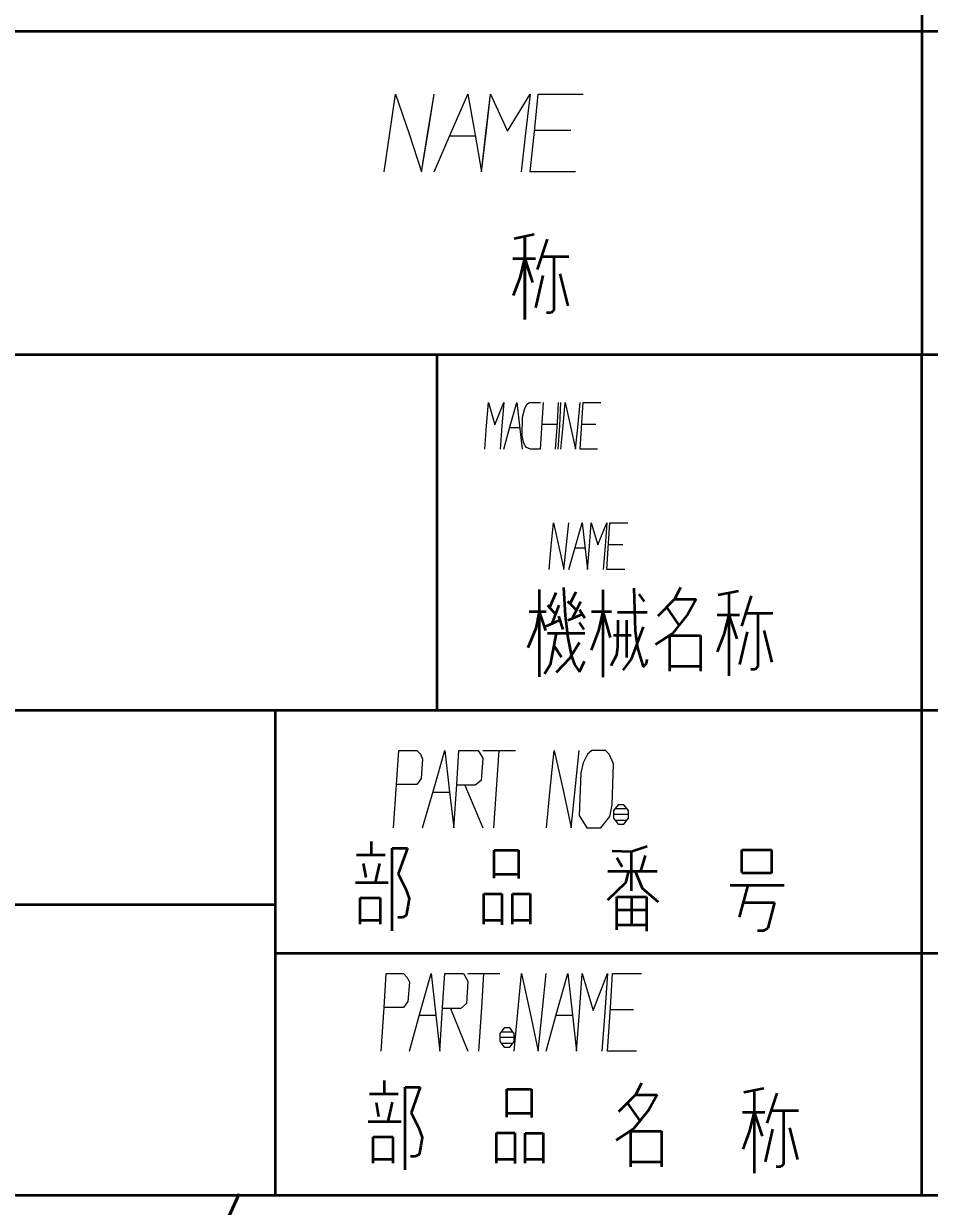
# Model space of a CAD drawing. Header units: millimetres. Extents: x 1333 to 104182, y -62616 to -5704.
# Drawn here: x 45043.9 to 45099.9, y -62315.5 to -62242.3 of the extents above; entities that cross this region are included whole.
import ezdxf
from ezdxf.enums import TextEntityAlignment as Align

# ---------------------------------------------------------------- set-up
doc = ezdxf.new("R2010")
doc.units = ezdxf.units.MM
doc.header["$LTSCALE"] = 0.5
doc.layers.add('08', color=1, linetype='Continuous')
doc.layers.add('SHM_LABEL', color=40, linetype='Continuous')
doc.styles.add('KAI', font='simplex.shx', dxfattribs={"width": 0.8, "bigfont": 'extfont.shx'})

# ---------------------------------------------------------------- blocks, each defined once
blk = doc.blocks.new('D')
at = {"color": 7, "lineweight": 35, "ltscale": 0.25}
blk.add_line((54196.08, -14049.043), (54196.08, -14069.043), dxfattribs=at)
at = {"color": 7, "lineweight": 35}
blk.add_line((54356.08, -14069.043), (54076.08, -14069.043), dxfattribs=at)
blk = doc.blocks.new('arwear')
at = {"layer": '08', "color": 3, "xscale": 0.5, "yscale": 0.5, "zscale": 0.5}
blk.add_blockref('D', (26347.04, -5592.506), dxfattribs=at)
blk = doc.blocks.new('999')
at = {"color": 7, "lineweight": 35, "ltscale": 0.25}
for p, q in [((75654.98, -11391.12), (75654.98, -11421.12)), ((75654.98, -11421.12), (75654.98, -11451.12)), ((75654.98, -11421.12), (75654.98, -11451.12))]:
    blk.add_line(p, q, dxfattribs=at)
at = {"color": 7, "lineweight": 35}
for p, q in [((75894.98, -11421.12), (75474.98, -11421.12)), ((75894.98, -11421.12), (75474.98, -11421.12)), ((75894.98, -11421.12), (75474.98, -11421.12)), ((75894.98, -11451.12), (75474.98, -11451.12)), ((75894.98, -11451.12), (75474.98, -11451.12)), ((75894.98, -11451.12), (75474.98, -11451.12)), ((75894.98, -11451.12), (75474.98, -11451.12)), ((75654.98, -11529.12), (75654.98, -11451.12)), ((75849.98, -11484.12), (75474.98, -11484.12)), ((75474.98, -11502.12), (75594.98, -11502.12)), ((75594.98, -11506.62), (75849.98, -11506.62)), ((75849.98, -11529.12), (75474.98, -11529.12))]:
    blk.add_line(p, q, dxfattribs=at)
at = {"color": 7, "lineweight": 35, "ltscale": 0.015902}
for p, q in [((75619.01, -11439.97), (75617.14, -11440.36)), ((75619.01, -11439.97), (75617.14, -11440.36)), ((75637.95, -11473.04), (75636.08, -11473.43))]:
    blk.add_line(p, q, dxfattribs=at)
at = {"color": 7, "lineweight": 35, "ltscale": 0.063974}
blk.add_line((75618.12, -11440.15), (75618.12, -11447.83), dxfattribs=at)
blk.add_line((75618.12, -11440.15), (75618.12, -11447.83), dxfattribs=at)
at = {"color": 7, "lineweight": 35, "ltscale": 0.024588}
for p, q in [((75620.2, -11440.4), (75619.29, -11443.21)), ((75620.2, -11440.4), (75619.29, -11443.21)), ((75639.13, -11473.47), (75638.23, -11476.28))]:
    blk.add_line(p, q, dxfattribs=at)
at = {"color": 7, "lineweight": 35, "ltscale": 0.01731}
for p, q in [((75617.03, -11442.17), (75619.11, -11442.17)), ((75617.03, -11442.17), (75619.11, -11442.17)), ((75638.33, -11521.39), (75640.41, -11521.39))]:
    blk.add_line(p, q, dxfattribs=at)
at = {"color": 7, "lineweight": 35, "ltscale": 0.015609}
for p, q in [((75618.12, -11442.17), (75617.66, -11443.99)), ((75618.12, -11442.17), (75617.66, -11443.99)), ((75637.06, -11475.25), (75636.6, -11477.06))]:
    blk.add_line(p, q, dxfattribs=at)
at = {"color": 7, "lineweight": 35, "ltscale": 0.019512}
for p, q in [((75618.12, -11442.17), (75618.86, -11444.4)), ((75618.12, -11442.17), (75618.86, -11444.4)), ((75639.42, -11521.39), (75640.16, -11523.61))]:
    blk.add_line(p, q, dxfattribs=at)
at = {"color": 7, "lineweight": 35, "ltscale": 0.021167}
for p, q in [((75619.68, -11442.01), (75622.22, -11442.01)), ((75619.68, -11442.01), (75622.22, -11442.01)), ((75638.61, -11475.08), (75641.15, -11475.08)), ((75640.98, -11521.23), (75643.52, -11521.23))]:
    blk.add_line(p, q, dxfattribs=at)
at = {"color": 7, "lineweight": 35, "ltscale": 0.041415}
for p, q in [((75620.82, -11442.01), (75620.82, -11446.98)), ((75620.82, -11442.01), (75620.82, -11446.98)), ((75639.76, -11475.08), (75639.76, -11480.05)), ((75642.13, -11521.23), (75642.13, -11526.2))]:
    blk.add_line(p, q, dxfattribs=at)
at = {"color": 7, "lineweight": 35, "ltscale": 0.025806}
blk.add_line((75619.82, -11443.75), (75619.12, -11446.77), dxfattribs=at)
blk.add_line((75619.82, -11443.75), (75619.12, -11446.77), dxfattribs=at)
at = {"color": 7, "lineweight": 35, "ltscale": 0.025432}
for p, q in [((75621.38, -11443.61), (75622.12, -11446.57)), ((75621.38, -11443.61), (75622.12, -11446.57)), ((75640.32, -11476.69), (75641.06, -11479.65)), ((75642.68, -11522.83), (75643.42, -11525.79))]:
    blk.add_line(p, q, dxfattribs=at)
at = {"color": 7, "lineweight": 35, "ltscale": 0.014329}
for p, q in [((75617.66, -11443.99), (75617.04, -11445.6)), ((75617.66, -11443.99), (75617.04, -11445.6)), ((75636.6, -11477.06), (75635.98, -11478.67))]:
    blk.add_line(p, q, dxfattribs=at)
at = {"color": 7, "lineweight": 35, "ltscale": 0.002954}
for p, q in [((75620.82, -11446.98), (75620.57, -11447.23)), ((75620.82, -11446.98), (75620.57, -11447.23)), ((75642.13, -11526.2), (75641.88, -11526.45))]:
    blk.add_line(p, q, dxfattribs=at)
at = {"color": 7, "lineweight": 35, "ltscale": 0.003491}
blk.add_line((75620.57, -11447.23), (75620.15, -11447.23), dxfattribs=at)
blk.add_line((75620.57, -11447.23), (75620.15, -11447.23), dxfattribs=at)
at = {"color": 7, "lineweight": 35, "ltscale": 0.275}
blk.add_line((75609.98, -11451.12), (75609.98, -11484.12), dxfattribs=at)
at = {"color": 7, "lineweight": 35, "ltscale": 0.067471}
blk.add_line((75619.47, -11472.89), (75619.47, -11480.99), dxfattribs=at)
at = {"color": 7, "lineweight": 35, "ltscale": 0.012407}
blk.add_line((75621.01, -11473.19), (75620.43, -11474.56), dxfattribs=at)
at = {"color": 7, "lineweight": 35, "ltscale": 0.021664}
blk.add_line((75621.73, -11472.71), (75621.87, -11475.3), dxfattribs=at)
at = {"color": 7, "lineweight": 35, "ltscale": 0.009567}
blk.add_line((75622.86, -11473.13), (75622.35, -11474.16), dxfattribs=at)
at = {"color": 7, "lineweight": 35, "ltscale": 0.067654}
blk.add_line((75625.37, -11472.91), (75625.37, -11481.03), dxfattribs=at)
at = {"color": 7, "lineweight": 35, "ltscale": 0.0331}
blk.add_line((75628.26, -11472.76), (75628.38, -11476.73), dxfattribs=at)
at = {"color": 7, "lineweight": 35, "ltscale": 0.007029}
blk.add_line((75628.71, -11473.32), (75629.22, -11474), dxfattribs=at)
at = {"color": 7, "lineweight": 35, "ltscale": 0.010047}
for p, q in [((75632.59, -11472.72), (75632.02, -11473.79)), ((75628.96, -11518.71), (75628.39, -11519.77))]:
    blk.add_line(p, q, dxfattribs=at)
at = {"color": 7, "lineweight": 35, "ltscale": 0.063971}
for p, q in [((75637.06, -11473.23), (75637.06, -11480.9)), ((75639.42, -11519.37), (75639.42, -11527.05))]:
    blk.add_line(p, q, dxfattribs=at)
at = {"color": 7, "lineweight": 35, "ltscale": 0.009157}
blk.add_line((75620.24, -11474.35), (75620.97, -11475.18), dxfattribs=at)
at = {"color": 7, "lineweight": 35, "ltscale": 0.016009}
blk.add_line((75621.28, -11474.34), (75620.61, -11476.14), dxfattribs=at)
at = {"color": 7, "lineweight": 35, "ltscale": 0.008649}
blk.add_line((75622.09, -11473.98), (75622.83, -11474.71), dxfattribs=at)
at = {"color": 7, "lineweight": 35, "ltscale": 0.014328}
blk.add_line((75623.3, -11474.05), (75622.53, -11475.59), dxfattribs=at)
at = {"color": 7, "lineweight": 35, "ltscale": 0.018414}
blk.add_line((75632.02, -11473.79), (75630.47, -11475.36), dxfattribs=at)
at = {"color": 7, "lineweight": 35, "ltscale": 0.016928}
blk.add_line((75632.44, -11476.2), (75631.3, -11474.52), dxfattribs=at)
at = {"color": 7, "lineweight": 35, "ltscale": 0.016833}
for p, q in [((75632.02, -11473.79), (75634.04, -11473.79)), ((75628.39, -11519.77), (75630.41, -11519.77))]:
    blk.add_line(p, q, dxfattribs=at)
at = {"color": 7, "lineweight": 35, "ltscale": 0.013329}
for p, q in [((75634.04, -11473.79), (75633.26, -11475.18)), ((75630.41, -11519.77), (75629.63, -11521.17))]:
    blk.add_line(p, q, dxfattribs=at)
at = {"color": 7, "lineweight": 35, "ltscale": 0.013098}
blk.add_line((75618.54, -11474.92), (75620.12, -11474.92), dxfattribs=at)
at = {"color": 7, "lineweight": 35, "ltscale": 0.013547}
blk.add_line((75619.47, -11474.92), (75619.17, -11476.52), dxfattribs=at)
at = {"color": 7, "lineweight": 35, "ltscale": 0.015528}
blk.add_line((75619.47, -11474.92), (75620.05, -11476.69), dxfattribs=at)
at = {"color": 7, "lineweight": 35, "ltscale": 0.011299}
blk.add_line((75620.12, -11476.3), (75621.35, -11475.74), dxfattribs=at)
at = {"color": 7, "lineweight": 35, "ltscale": 0.010788}
blk.add_line((75621.27, -11475.36), (75621.65, -11476.59), dxfattribs=at)
at = {"color": 7, "lineweight": 35, "ltscale": 0.017424}
blk.add_line((75621.87, -11475.3), (75622.13, -11477.38), dxfattribs=at)
at = {"color": 7, "lineweight": 35, "ltscale": 0.011622}
blk.add_line((75622.16, -11475.74), (75623.44, -11475.18), dxfattribs=at)
at = {"color": 7, "lineweight": 35, "ltscale": 0.007707}
blk.add_line((75623.2, -11474.77), (75623.69, -11475.55), dxfattribs=at)
at = {"color": 7, "lineweight": 35, "ltscale": 0.01554}
blk.add_line((75624.33, -11474.94), (75626.19, -11474.94), dxfattribs=at)
at = {"color": 7, "lineweight": 35, "ltscale": 0.01491}
blk.add_line((75625.37, -11474.94), (75624.97, -11476.69), dxfattribs=at)
at = {"color": 7, "lineweight": 35, "ltscale": 0.020909}
blk.add_line((75625.37, -11474.94), (75626.04, -11477.36), dxfattribs=at)
at = {"color": 7, "lineweight": 35, "ltscale": 0.022961}
blk.add_line((75626.72, -11475), (75629.48, -11475), dxfattribs=at)
at = {"color": 7, "lineweight": 35, "ltscale": 0.020491}
blk.add_line((75626.77, -11475.74), (75626.74, -11478.2), dxfattribs=at)
at = {"color": 7, "lineweight": 35, "ltscale": 0.028964}
blk.add_line((75627.56, -11475.73), (75627.56, -11479.2), dxfattribs=at)
at = {"color": 7, "lineweight": 35, "ltscale": 0.018948}
for p, q in [((75633.26, -11475.18), (75631.84, -11476.96)), ((75629.63, -11521.17), (75628.21, -11522.94))]:
    blk.add_line(p, q, dxfattribs=at)
at = {"color": 7, "lineweight": 35, "ltscale": 0.017297}
blk.add_line((75635.97, -11475.25), (75638.05, -11475.25), dxfattribs=at)
at = {"color": 7, "lineweight": 35, "ltscale": 0.019508}
blk.add_line((75637.06, -11475.25), (75637.8, -11477.47), dxfattribs=at)
at = {"color": 7, "lineweight": 35, "ltscale": 0.016204}
blk.add_line((75619.17, -11476.52), (75618.41, -11478.31), dxfattribs=at)
at = {"color": 7, "lineweight": 35, "ltscale": 0.006406}
blk.add_line((75623.16, -11475.96), (75623.6, -11476.59), dxfattribs=at)
at = {"color": 7, "lineweight": 35, "ltscale": 0.016223}
blk.add_line((75624.97, -11476.69), (75624.3, -11478.52), dxfattribs=at)
at = {"color": 7, "lineweight": 35, "ltscale": 0.026653}
blk.add_line((75629.11, -11476.36), (75627.99, -11479.35), dxfattribs=at)
at = {"color": 7, "lineweight": 35, "ltscale": 0.013388}
blk.add_line((75628.38, -11476.73), (75628.59, -11478.32), dxfattribs=at)
at = {"color": 7, "lineweight": 35, "ltscale": 0.025803}
blk.add_line((75638.76, -11476.82), (75638.06, -11479.84), dxfattribs=at)
at = {"color": 7, "lineweight": 35, "ltscale": 0.028894}
blk.add_line((75620.23, -11476.95), (75623.69, -11476.95), dxfattribs=at)
at = {"color": 7, "lineweight": 35, "ltscale": 0.024939}
blk.add_line((75621.05, -11476.95), (75620.49, -11479.89), dxfattribs=at)
at = {"color": 7, "lineweight": 35, "ltscale": 0.014569}
blk.add_line((75622.13, -11477.38), (75622.46, -11479.09), dxfattribs=at)
at = {"color": 7, "lineweight": 35, "ltscale": 0.01454}
blk.add_line((75623.2, -11477.8), (75622.28, -11479.29), dxfattribs=at)
at = {"color": 7, "lineweight": 35, "ltscale": 0.013708}
blk.add_line((75626.37, -11477.14), (75628.01, -11477.14), dxfattribs=at)
at = {"color": 7, "lineweight": 35, "ltscale": 0.015798}
blk.add_line((75631.84, -11476.96), (75630.25, -11477.99), dxfattribs=at)
at = {"color": 7, "lineweight": 35, "ltscale": 0.023572}
for p, q in [((75631.6, -11477.15), (75634.43, -11477.15)), ((75631.6, -11480), (75634.43, -11480)), ((75627.97, -11523.14), (75630.8, -11523.14)), ((75627.97, -11525.99), (75630.8, -11525.99))]:
    blk.add_line(p, q, dxfattribs=at)
at = {"color": 7, "lineweight": 35, "ltscale": 0.027603}
for p, q in [((75631.6, -11480.46), (75631.6, -11477.15)), ((75627.97, -11526.45), (75627.97, -11523.14))]:
    blk.add_line(p, q, dxfattribs=at)
at = {"color": 7, "lineweight": 35, "ltscale": 0.027719}
for p, q in [((75634.43, -11477.15), (75634.43, -11480.48)), ((75630.8, -11523.14), (75630.8, -11526.46))]:
    blk.add_line(p, q, dxfattribs=at)
at = {"color": 7, "lineweight": 35, "ltscale": 0.010682}
blk.add_line((75620.83, -11478.1), (75621.53, -11479.18), dxfattribs=at)
at = {"color": 7, "lineweight": 35, "ltscale": 0.009466}
blk.add_line((75626.63, -11478.97), (75626.12, -11479.99), dxfattribs=at)
at = {"color": 7, "lineweight": 35, "ltscale": 0.006477}
blk.add_line((75626.74, -11478.2), (75626.63, -11478.97), dxfattribs=at)
at = {"color": 7, "lineweight": 35, "ltscale": 0.015171}
blk.add_line((75628.59, -11478.32), (75629.11, -11480.07), dxfattribs=at)
at = {"color": 7, "lineweight": 35, "ltscale": 0.008224}
blk.add_line((75620.49, -11479.89), (75619.97, -11480.73), dxfattribs=at)
at = {"color": 7, "lineweight": 35, "ltscale": 0.015131}
blk.add_line((75622.28, -11479.29), (75621.04, -11480.6), dxfattribs=at)
at = {"color": 7, "lineweight": 35, "ltscale": 0.006739}
blk.add_line((75622.46, -11479.09), (75622.75, -11479.85), dxfattribs=at)
at = {"color": 7, "lineweight": 35, "ltscale": 0.006915}
blk.add_line((75622.75, -11479.85), (75623.22, -11480.54), dxfattribs=at)
at = {"color": 7, "lineweight": 35, "ltscale": 0.009213}
blk.add_line((75623.22, -11480.54), (75623.68, -11479.53), dxfattribs=at)
at = {"color": 7, "lineweight": 35, "ltscale": 0.010708}
blk.add_line((75627.99, -11479.35), (75627.22, -11480.38), dxfattribs=at)
at = {"color": 7, "lineweight": 35, "ltscale": 0.003641}
blk.add_line((75629.11, -11480.07), (75629.41, -11479.75), dxfattribs=at)
at = {"color": 7, "lineweight": 35, "ltscale": 0.00337}
blk.add_line((75629.41, -11479.75), (75629.48, -11479.35), dxfattribs=at)
at = {"color": 7, "lineweight": 35, "ltscale": 0.002963}
blk.add_line((75639.76, -11480.05), (75639.51, -11480.3), dxfattribs=at)
at = {"color": 7, "lineweight": 35, "ltscale": 0.003479}
for p, q in [((75639.51, -11480.3), (75639.09, -11480.3)), ((75641.88, -11526.45), (75641.46, -11526.45))]:
    blk.add_line(p, q, dxfattribs=at)
at = {"color": 7, "lineweight": 35, "ltscale": 0.375}
blk.add_line((75594.98, -11484.12), (75594.98, -11529.12), dxfattribs=at)
at = {"color": 7, "lineweight": 35, "ltscale": 0.010388}
for p, q in [((75603.88, -11496.27), (75603.88, -11497.52)), ((75605.08, -11518.44), (75605.08, -11519.69))]:
    blk.add_line(p, q, dxfattribs=at)
at = {"color": 7, "lineweight": 35, "ltscale": 0.022021}
blk.add_line((75602.53, -11497.52), (75605.17, -11497.52), dxfattribs=at)
at = {"color": 7, "lineweight": 35, "ltscale": 0.011658}
for p, q in [((75605.84, -11496.89), (75607.24, -11496.89)), ((75607.03, -11519.06), (75608.43, -11519.06))]:
    blk.add_line(p, q, dxfattribs=at)
at = {"color": 7, "lineweight": 35, "ltscale": 0.063995}
for p, q in [((75605.84, -11504.57), (75605.84, -11496.89)), ((75607.03, -11526.74), (75607.03, -11519.06))]:
    blk.add_line(p, q, dxfattribs=at)
at = {"color": 7, "lineweight": 35, "ltscale": 0.021058}
blk.add_line((75607.24, -11496.89), (75606.39, -11499.27), dxfattribs=at)
at = {"color": 7, "lineweight": 35, "ltscale": 0.019055}
for p, q in [((75615.28, -11497.09), (75617.56, -11497.09)), ((75615.28, -11499.3), (75617.56, -11499.3)), ((75616.47, -11519.26), (75618.76, -11519.26)), ((75616.47, -11521.47), (75618.76, -11521.47))]:
    blk.add_line(p, q, dxfattribs=at)
at = {"color": 7, "lineweight": 35, "ltscale": 0.021518}
for p, q in [((75615.28, -11499.68), (75615.28, -11497.09)), ((75616.47, -11521.85), (75616.47, -11519.26))]:
    blk.add_line(p, q, dxfattribs=at)
at = {"color": 7, "lineweight": 35, "ltscale": 0.021887}
for p, q in [((75617.56, -11497.09), (75617.56, -11499.72)), ((75618.76, -11519.26), (75618.76, -11521.89))]:
    blk.add_line(p, q, dxfattribs=at)
at = {"color": 7, "lineweight": 35, "ltscale": 0.014787}
blk.add_line((75628.01, -11497.22), (75626.24, -11497.18), dxfattribs=at)
at = {"color": 7, "lineweight": 35, "ltscale": 0.012818}
blk.add_line((75629.47, -11496.73), (75628.01, -11497.22), dxfattribs=at)
at = {"color": 7, "lineweight": 35, "ltscale": 0.030359}
blk.add_line((75628.01, -11497.22), (75628.01, -11500.86), dxfattribs=at)
at = {"color": 7, "lineweight": 35, "ltscale": 0.01256}
blk.add_line((75629.3, -11497.58), (75628.86, -11499.02), dxfattribs=at)
at = {"color": 7, "lineweight": 35, "ltscale": 0.0229}
for p, q in [((75638.26, -11497.06), (75641.01, -11497.06)), ((75641.01, -11499.2), (75638.26, -11499.2)), ((75626.66, -11501.41), (75629.41, -11501.41)), ((75626.66, -11502.62), (75629.41, -11502.62)), ((75626.66, -11504.02), (75629.41, -11504.02))]:
    blk.add_line(p, q, dxfattribs=at)
at = {"color": 7, "lineweight": 35, "ltscale": 0.017294}
blk.add_line((75638.26, -11499.14), (75638.26, -11497.06), dxfattribs=at)
at = {"color": 7, "lineweight": 35, "ltscale": 0.017825}
blk.add_line((75641.01, -11497.06), (75641.01, -11499.2), dxfattribs=at)
at = {"color": 7, "lineweight": 35, "ltscale": 0.010914}
for p, q in [((75603.15, -11498.32), (75603.37, -11499.61)), ((75604.35, -11520.49), (75604.57, -11521.78))]:
    blk.add_line(p, q, dxfattribs=at)
at = {"color": 7, "lineweight": 35, "ltscale": 0.01521}
for p, q in [((75604.64, -11498.3), (75604.24, -11500.08)), ((75605.83, -11520.47), (75605.43, -11522.25))]:
    blk.add_line(p, q, dxfattribs=at)
at = {"color": 7, "lineweight": 35, "ltscale": 0.007986}
blk.add_line((75626.68, -11497.79), (75627.17, -11498.62), dxfattribs=at)
at = {"color": 7, "lineweight": 35, "ltscale": 0.013274}
blk.add_line((75606.39, -11499.27), (75607.1, -11500.7), dxfattribs=at)
at = {"color": 7, "lineweight": 35, "ltscale": 0.03822}
blk.add_line((75625.84, -11499.02), (75630.42, -11499.02), dxfattribs=at)
at = {"color": 7, "lineweight": 35, "ltscale": 0.009288}
blk.add_line((75627.74, -11499.02), (75627.47, -11500.1), dxfattribs=at)
at = {"color": 7, "lineweight": 35, "ltscale": 0.01416}
blk.add_line((75628.37, -11499.02), (75629.03, -11500.59), dxfattribs=at)
at = {"color": 7, "lineweight": 35, "ltscale": 0.025366}
for p, q in [((75602.42, -11500.08), (75605.46, -11500.08)), ((75603.61, -11522.25), (75606.66, -11522.25))]:
    blk.add_line(p, q, dxfattribs=at)
at = {"color": 7, "lineweight": 35, "ltscale": 0.007682}
for p, q in [((75607.1, -11500.7), (75607.41, -11501.57)), ((75608.3, -11522.87), (75608.61, -11523.74))]:
    blk.add_line(p, q, dxfattribs=at)
at = {"color": 7, "lineweight": 35, "ltscale": 0.01933}
blk.add_line((75627.47, -11500.1), (75625.8, -11501.71), dxfattribs=at)
at = {"color": 7, "lineweight": 35, "ltscale": 0.016253}
blk.add_line((75629.03, -11500.59), (75630.51, -11501.86), dxfattribs=at)
at = {"color": 7, "lineweight": 35, "ltscale": 0.041748}
blk.add_line((75637.19, -11500.32), (75642.2, -11500.32), dxfattribs=at)
at = {"color": 7, "lineweight": 35, "ltscale": 0.025631}
blk.add_line((75638.81, -11500.32), (75638.02, -11503.29), dxfattribs=at)
at = {"color": 7, "lineweight": 35, "ltscale": 0.015356}
for p, q in [((75602.86, -11501.5), (75604.7, -11501.5)), ((75602.86, -11503.57), (75604.7, -11503.57)), ((75604.06, -11523.67), (75605.9, -11523.67)), ((75604.06, -11525.74), (75605.9, -11525.74))]:
    blk.add_line(p, q, dxfattribs=at)
at = {"color": 7, "lineweight": 35, "ltscale": 0.020404}
for p, q in [((75602.86, -11503.95), (75602.86, -11501.5)), ((75604.7, -11501.5), (75604.7, -11503.95)), ((75604.06, -11526.12), (75604.06, -11523.67)), ((75605.9, -11523.67), (75605.9, -11526.12))]:
    blk.add_line(p, q, dxfattribs=at)
at = {"color": 7, "lineweight": 35, "ltscale": 0.006585}
blk.add_line((75607.41, -11501.57), (75607.28, -11502.35), dxfattribs=at)
at = {"color": 7, "lineweight": 35, "ltscale": 0.014063}
for p, q in [((75614.32, -11501.12), (75616.01, -11501.12)), ((75614.32, -11503.57), (75616.01, -11503.57)), ((75615.52, -11523.29), (75617.21, -11523.29)), ((75615.52, -11525.74), (75617.21, -11525.74))]:
    blk.add_line(p, q, dxfattribs=at)
at = {"color": 7, "lineweight": 35, "ltscale": 0.023557}
for p, q in [((75614.32, -11503.95), (75614.32, -11501.12)), ((75615.52, -11526.12), (75615.52, -11523.29))]:
    blk.add_line(p, q, dxfattribs=at)
at = {"color": 7, "lineweight": 35, "ltscale": 0.023926}
blk.add_line((75616.01, -11501.12), (75616.01, -11503.99), dxfattribs=at)
at = {"color": 7, "lineweight": 35, "ltscale": 0.013696}
for p, q in [((75616.99, -11501.14), (75618.63, -11501.14)), ((75616.99, -11503.57), (75618.63, -11503.57)), ((75618.18, -11523.32), (75619.83, -11523.32)), ((75618.18, -11525.74), (75619.83, -11525.74))]:
    blk.add_line(p, q, dxfattribs=at)
at = {"color": 7, "lineweight": 35, "ltscale": 0.023373}
for p, q in [((75616.99, -11503.95), (75616.99, -11501.14)), ((75618.63, -11501.14), (75618.63, -11503.95)), ((75618.18, -11526.12), (75618.18, -11523.32)), ((75619.83, -11523.32), (75619.83, -11526.12))]:
    blk.add_line(p, q, dxfattribs=at)
at = {"color": 7, "lineweight": 35, "ltscale": 0.025415}
blk.add_line((75626.66, -11504.46), (75626.66, -11501.41), dxfattribs=at)
at = {"color": 7, "lineweight": 35, "ltscale": 0.02171}
blk.add_line((75628.04, -11501.41), (75628.04, -11504.02), dxfattribs=at)
at = {"color": 7, "lineweight": 35, "ltscale": 0.026477}
blk.add_line((75629.41, -11501.41), (75629.41, -11504.59), dxfattribs=at)
at = {"color": 7, "lineweight": 35, "ltscale": 0.024377}
blk.add_line((75638.38, -11501.93), (75641.31, -11501.93), dxfattribs=at)
at = {"color": 7, "lineweight": 35, "ltscale": 0.020591}
blk.add_line((75641.31, -11501.93), (75640.67, -11504.32), dxfattribs=at)
at = {"color": 7, "lineweight": 35, "ltscale": 0.003316}
for p, q in [((75607.13, -11503.15), (75606.77, -11503.33)), ((75608.32, -11525.32), (75607.97, -11525.5))]:
    blk.add_line(p, q, dxfattribs=at)
at = {"color": 7, "lineweight": 35, "ltscale": 0.006804}
blk.add_line((75607.28, -11502.35), (75607.13, -11503.15), dxfattribs=at)
at = {"color": 7, "lineweight": 35, "ltscale": 0.003516}
for p, q in [((75606.77, -11503.33), (75606.35, -11503.33)), ((75607.97, -11525.5), (75607.54, -11525.5))]:
    blk.add_line(p, q, dxfattribs=at)
at = {"color": 7, "lineweight": 35, "ltscale": 0.004529}
blk.add_line((75640.27, -11504.55), (75639.72, -11504.55), dxfattribs=at)
at = {"color": 7, "lineweight": 35, "ltscale": 0.003862}
blk.add_line((75640.67, -11504.32), (75640.27, -11504.55), dxfattribs=at)
at = {"color": 7, "lineweight": 35, "ltscale": 0.021061}
blk.add_line((75608.43, -11519.06), (75607.59, -11521.45), dxfattribs=at)
at = {"color": 7, "lineweight": 35, "ltscale": 0.015914}
blk.add_line((75640.32, -11519.18), (75638.45, -11519.57), dxfattribs=at)
at = {"color": 7, "lineweight": 35, "ltscale": 0.024584}
blk.add_line((75641.5, -11519.62), (75640.59, -11522.42), dxfattribs=at)
at = {"color": 7, "lineweight": 35, "ltscale": 0.022034}
blk.add_line((75603.72, -11519.69), (75606.37, -11519.69), dxfattribs=at)
at = {"color": 7, "lineweight": 35, "ltscale": 0.018417}
blk.add_line((75628.39, -11519.77), (75626.84, -11521.35), dxfattribs=at)
at = {"color": 7, "lineweight": 35, "ltscale": 0.016925}
blk.add_line((75628.82, -11522.18), (75627.67, -11520.51), dxfattribs=at)
at = {"color": 7, "lineweight": 35, "ltscale": 0.013271}
blk.add_line((75607.59, -11521.45), (75608.3, -11522.87), dxfattribs=at)
at = {"color": 7, "lineweight": 35, "ltscale": 0.015606}
blk.add_line((75639.42, -11521.39), (75638.96, -11523.21), dxfattribs=at)
at = {"color": 7, "lineweight": 35, "ltscale": 0.006588}
blk.add_line((75608.61, -11523.74), (75608.48, -11524.52), dxfattribs=at)
at = {"color": 7, "lineweight": 35, "ltscale": 0.023929}
blk.add_line((75617.21, -11523.29), (75617.21, -11526.16), dxfattribs=at)
at = {"color": 7, "lineweight": 35, "ltscale": 0.015788}
blk.add_line((75628.21, -11522.94), (75626.62, -11523.97), dxfattribs=at)
at = {"color": 7, "lineweight": 35, "ltscale": 0.014327}
blk.add_line((75638.96, -11523.21), (75638.35, -11524.81), dxfattribs=at)
at = {"color": 7, "lineweight": 35, "ltscale": 0.0258}
blk.add_line((75641.12, -11522.97), (75640.43, -11525.99), dxfattribs=at)
at = {"color": 7, "lineweight": 35, "ltscale": 0.006801}
blk.add_line((75608.48, -11524.52), (75608.32, -11525.32), dxfattribs=at)
at = {"color": 7, "lineweight": 13}
for points in [[(75605.09, -11434.14), (75605.61, -11430.54), (75606.14, -11426.94), (75607.4, -11430.63), (75608.55, -11434.14), (75609.18, -11430.27), (75609.71, -11426.94)], [(75605.09, -11434.14), (75605.61, -11430.54), (75606.14, -11426.94), (75607.4, -11430.63), (75608.55, -11434.14), (75609.18, -11430.27), (75609.71, -11426.94)], [(75609.71, -11434.14), (75611.28, -11430.54), (75612.86, -11426.94), (75613.49, -11430.54), (75614.11, -11434.14)], [(75609.71, -11434.14), (75611.28, -11430.54), (75612.86, -11426.94), (75613.49, -11430.54), (75614.11, -11434.14)], [(75614.11, -11434.14), (75614.53, -11430.54), (75614.95, -11426.94), (75616.53, -11430.36), (75618.63, -11426.94), (75618.21, -11430.54), (75617.79, -11434.14)], [(75614.11, -11434.14), (75614.53, -11430.54), (75614.95, -11426.94), (75616.53, -11430.36), (75618.63, -11426.94), (75618.21, -11430.54), (75617.79, -11434.14)], [(75622.82, -11434.14), (75618.63, -11434.14), (75619.05, -11430.09), (75619.36, -11426.94), (75623.56, -11426.94)], [(75622.82, -11434.14), (75618.63, -11434.14), (75619.05, -11430.09), (75619.36, -11426.94), (75623.56, -11426.94)], [(75619.05, -11430.27), (75622.41, -11430.27)], [(75619.05, -11430.27), (75622.41, -11430.27)], [(75611.18, -11430.81), (75613.49, -11430.81)], [(75611.18, -11430.81), (75613.49, -11430.81)], [(75614.43, -11459.87), (75614.59, -11457.71), (75614.76, -11455.55), (75615.36, -11457.6), (75616.18, -11455.55), (75616.01, -11457.71), (75615.85, -11459.87)], [(75616.18, -11459.87), (75616.78, -11457.71), (75617.39, -11455.55), (75617.64, -11457.71), (75617.88, -11459.87)], [(75619.54, -11459.87), (75618.65, -11459.87), (75618.28, -11459.71), (75618.16, -11459.55), (75618, -11459.22), (75617.88, -11458.63), (75617.92, -11456.9), (75618.12, -11456.09), (75618.32, -11455.71), (75618.57, -11455.55), (75619.58, -11455.55)], [(75619.58, -11459.87), (75619.74, -11457.44), (75619.87, -11455.55)], [(75621.24, -11455.55), (75621.12, -11457.39), (75620.96, -11459.87)], [(75621.24, -11459.87), (75621.37, -11457.71), (75621.49, -11455.55)], [(75621.49, -11459.87), (75621.69, -11457.71), (75621.89, -11455.55), (75622.38, -11457.76), (75622.83, -11459.87), (75623.07, -11457.55), (75623.27, -11455.55)], [(75624.89, -11459.87), (75623.27, -11459.87), (75623.43, -11457.44), (75623.56, -11455.55), (75625.18, -11455.55)], [(75616.74, -11457.87), (75617.64, -11457.87)], [(75619.74, -11457.55), (75621.12, -11457.55)], [(75623.43, -11457.55), (75624.73, -11457.55)], [(75620.38, -11471.03), (75620.59, -11468.87), (75620.8, -11466.71), (75621.29, -11468.92), (75621.75, -11471.03), (75622, -11468.71), (75622.21, -11466.71)], [(75622.21, -11471.03), (75622.83, -11468.87), (75623.46, -11466.71), (75623.71, -11468.87), (75623.96, -11471.03)], [(75623.96, -11471.03), (75624.12, -11468.87), (75624.29, -11466.71), (75624.91, -11468.76), (75625.74, -11466.71), (75625.58, -11468.87), (75625.41, -11471.03)], [(75627.41, -11471.03), (75625.74, -11471.03), (75625.91, -11468.6), (75626.03, -11466.71), (75627.7, -11466.71)], [(75622.79, -11469.03), (75623.71, -11469.03)], [(75625.91, -11468.71), (75627.24, -11468.71)], [(75605.96, -11495.02), (75606.23, -11490.97), (75606.44, -11487.82), (75608.1, -11487.82), (75608.44, -11488.18), (75608.65, -11488.63), (75608.51, -11490.43), (75608.1, -11490.97), (75606.23, -11490.97)], [(75608.65, -11495.02), (75609.68, -11491.42), (75610.71, -11487.82), (75611.13, -11491.42), (75611.54, -11495.02)], [(75611.54, -11495.02), (75611.82, -11490.97), (75612.02, -11487.82), (75613.82, -11487.82), (75614.23, -11488.54), (75614.09, -11490.61), (75613.54, -11491.06), (75611.82, -11491.06)], [(75614.23, -11487.82), (75617.26, -11487.82)], [(75615.26, -11495.02), (75615.54, -11490.97), (75615.75, -11487.82)], [(75620.16, -11495.02), (75620.5, -11491.42), (75620.85, -11487.82), (75621.68, -11491.51), (75622.43, -11495.02), (75622.85, -11491.15), (75623.19, -11487.82)], [(75612.58, -11491.06), (75614.23, -11495.02)], [(75609.61, -11491.69), (75611.13, -11491.69)], [(75626.5, -11493.22), (75627.6, -11493.22)], [(75627.74, -11493.76), (75626.36, -11493.76)], [(75626.5, -11494.3), (75627.6, -11494.3)], [(75604.8, -11515.72), (75605.07, -11511.67), (75605.27, -11508.52), (75606.88, -11508.52), (75607.22, -11508.88), (75607.42, -11509.33), (75607.28, -11511.13), (75606.88, -11511.67), (75605.07, -11511.67)], [(75607.42, -11515.72), (75608.43, -11512.12), (75609.43, -11508.52), (75609.84, -11512.12), (75610.24, -11515.72)], [(75610.24, -11515.72), (75610.51, -11511.67), (75610.71, -11508.52), (75612.45, -11508.52), (75612.86, -11509.24), (75612.72, -11511.31), (75612.19, -11511.76), (75610.51, -11511.76)], [(75612.86, -11508.52), (75615.81, -11508.52)], [(75613.86, -11515.72), (75614.13, -11511.67), (75614.33, -11508.52)], [(75617.15, -11515.72), (75617.49, -11512.12), (75617.83, -11508.52), (75618.63, -11512.21), (75619.37, -11515.72), (75619.77, -11511.85), (75620.11, -11508.52)], [(75620.11, -11515.72), (75621.11, -11512.12), (75622.12, -11508.52), (75622.52, -11512.12), (75622.93, -11515.72)], [(75622.93, -11515.72), (75623.2, -11512.12), (75623.46, -11508.52), (75624.47, -11511.94), (75625.81, -11508.52), (75625.55, -11512.12), (75625.28, -11515.72)], [(75628.5, -11515.72), (75625.81, -11515.72), (75626.08, -11511.67), (75626.28, -11508.52), (75628.97, -11508.52)], [(75611.25, -11511.76), (75612.86, -11515.72)], [(75626.08, -11511.85), (75628.23, -11511.85)], [(75608.36, -11512.39), (75609.84, -11512.39)], [(75621.05, -11512.39), (75622.52, -11512.39)], [(75615.95, -11513.92), (75617.02, -11513.92)], [(75617.15, -11514.46), (75615.81, -11514.46)], [(75615.95, -11515), (75617.02, -11515)]]:
    blk.add_lwpolyline(points, dxfattribs=at)
for points in [[(75625.19, -11495.02), (75626.02, -11493.94), (75626.23, -11492.86), (75626.36, -11489.08), (75625.95, -11488.18), (75625.61, -11487.82), (75624.36, -11487.82), (75623.95, -11488.18), (75623.54, -11488.99), (75623.33, -11489.89), (75623.19, -11493.85), (75623.88, -11495.02)], [(75626.78, -11494.66), (75627.33, -11494.66), (75627.74, -11494.12), (75627.74, -11493.4), (75627.33, -11492.86), (75626.78, -11492.86), (75626.36, -11493.4), (75626.36, -11494.12)], [(75616.21, -11515.36), (75616.75, -11515.36), (75617.15, -11514.82), (75617.15, -11514.1), (75616.75, -11513.56), (75616.21, -11513.56), (75615.81, -11514.1), (75615.81, -11514.82)]]:
    blk.add_lwpolyline(points, close=True, dxfattribs=at)

msp = doc.modelspace()

# ---------------------------------------------------------------- linework, layer by layer
at = {"color": 7, "lineweight": 35}
for p, q in [((45259.462, -62242.825), (44979.462, -62242.825)), ((45259.462, -62242.825), (44979.462, -62242.825)), ((45259.462, -62242.825), (44979.462, -62242.825)), ((45259.462, -62262.825), (44979.462, -62262.825)), ((45259.462, -62262.825), (44979.462, -62262.825)), ((45259.462, -62262.825), (44979.462, -62262.825)), ((45259.462, -62262.825), (44979.462, -62262.825)), ((45099.462, -62314.825), (45099.462, -62262.825)), ((45229.462, -62284.825), (44979.462, -62284.825)), ((45059.462, -62299.825), (45229.462, -62299.825)), ((45229.462, -62314.825), (44979.462, -62314.825))]:
    msp.add_line(p, q, dxfattribs=at)
at = {"color": 7, "lineweight": 35, "ltscale": 0.25}
msp.add_line((45099.462, -62242.825), (45099.462, -62262.825), dxfattribs=at)
msp.add_line((45099.462, -62242.825), (45099.462, -62262.825), dxfattribs=at)
at = {"color": 7, "lineweight": 35, "ltscale": 0.015902}
msp.add_line((45075.484, -62255.39), (45074.239, -62255.651), dxfattribs=at)
msp.add_line((45075.484, -62255.39), (45074.239, -62255.651), dxfattribs=at)
at = {"color": 7, "lineweight": 35, "ltscale": 0.063974}
msp.add_line((45074.888, -62255.515), (45074.888, -62260.633), dxfattribs=at)
msp.add_line((45074.888, -62255.515), (45074.888, -62260.633), dxfattribs=at)
at = {"color": 7, "lineweight": 35, "ltscale": 0.024588}
msp.add_line((45076.274, -62255.679), (45075.669, -62257.551), dxfattribs=at)
msp.add_line((45076.274, -62255.679), (45075.669, -62257.551), dxfattribs=at)
at = {"color": 7, "lineweight": 35, "ltscale": 0.01731}
msp.add_line((45074.165, -62256.861), (45075.549, -62256.861), dxfattribs=at)
msp.add_line((45074.165, -62256.861), (45075.549, -62256.861), dxfattribs=at)
at = {"color": 7, "lineweight": 35, "ltscale": 0.015609}
msp.add_line((45074.888, -62256.861), (45074.583, -62258.072), dxfattribs=at)
msp.add_line((45074.888, -62256.861), (45074.583, -62258.072), dxfattribs=at)
at = {"color": 7, "lineweight": 35, "ltscale": 0.019512}
msp.add_line((45074.888, -62256.861), (45075.382, -62258.342), dxfattribs=at)
msp.add_line((45074.888, -62256.861), (45075.382, -62258.342), dxfattribs=at)
at = {"color": 7, "lineweight": 35, "ltscale": 0.021167}
msp.add_line((45075.927, -62256.752), (45077.621, -62256.752), dxfattribs=at)
msp.add_line((45075.927, -62256.752), (45077.621, -62256.752), dxfattribs=at)
at = {"color": 7, "lineweight": 35, "ltscale": 0.041415}
msp.add_line((45076.692, -62256.752), (45076.692, -62260.065), dxfattribs=at)
msp.add_line((45076.692, -62256.752), (45076.692, -62260.065), dxfattribs=at)
at = {"color": 7, "lineweight": 35, "ltscale": 0.014329}
msp.add_line((45074.583, -62258.072), (45074.173, -62259.143), dxfattribs=at)
msp.add_line((45074.583, -62258.072), (45074.173, -62259.143), dxfattribs=at)
at = {"color": 7, "lineweight": 35, "ltscale": 0.025806}
msp.add_line((45076.023, -62257.914), (45075.558, -62259.925), dxfattribs=at)
msp.add_line((45076.023, -62257.914), (45075.558, -62259.925), dxfattribs=at)
at = {"color": 7, "lineweight": 35, "ltscale": 0.025432}
msp.add_line((45077.064, -62257.821), (45077.556, -62259.795), dxfattribs=at)
msp.add_line((45077.064, -62257.821), (45077.556, -62259.795), dxfattribs=at)
at = {"color": 7, "lineweight": 35, "ltscale": 0.003491}
msp.add_line((45076.525, -62260.232), (45076.246, -62260.232), dxfattribs=at)
msp.add_line((45076.525, -62260.232), (45076.246, -62260.232), dxfattribs=at)
at = {"color": 7, "lineweight": 35, "ltscale": 0.002954}
msp.add_line((45076.692, -62260.065), (45076.525, -62260.232), dxfattribs=at)
msp.add_line((45076.692, -62260.065), (45076.525, -62260.232), dxfattribs=at)
at = {"color": 7, "lineweight": 35, "ltscale": 0.275}
msp.add_line((45069.462, -62262.825), (45069.462, -62284.825), dxfattribs=at)
at = {"color": 7, "lineweight": 35, "ltscale": 0.375}
msp.add_line((45059.462, -62284.825), (45059.462, -62314.825), dxfattribs=at)
at = {"color": 7, "lineweight": 13}
for points in [[(45066.204, -62251.504), (45066.554, -62249.104), (45066.903, -62246.704), (45067.743, -62249.164), (45068.512, -62251.504), (45068.932, -62248.924), (45069.282, -62246.704)], [(45066.204, -62251.504), (45066.554, -62249.104), (45066.903, -62246.704), (45067.743, -62249.164), (45068.512, -62251.504), (45068.932, -62248.924), (45069.282, -62246.704)], [(45069.282, -62251.504), (45070.331, -62249.104), (45071.381, -62246.704), (45071.8, -62249.104), (45072.22, -62251.504)], [(45069.282, -62251.504), (45070.331, -62249.104), (45071.381, -62246.704), (45071.8, -62249.104), (45072.22, -62251.504)], [(45072.22, -62251.504), (45072.5, -62249.104), (45072.78, -62246.704), (45073.829, -62248.984), (45075.229, -62246.704), (45074.949, -62249.104), (45074.669, -62251.504)], [(45072.22, -62251.504), (45072.5, -62249.104), (45072.78, -62246.704), (45073.829, -62248.984), (45075.229, -62246.704), (45074.949, -62249.104), (45074.669, -62251.504)], [(45078.027, -62251.504), (45075.229, -62251.504), (45075.508, -62248.804), (45075.718, -62246.704), (45078.517, -62246.704)], [(45078.027, -62251.504), (45075.229, -62251.504), (45075.508, -62248.804), (45075.718, -62246.704), (45078.517, -62246.704)], [(45070.261, -62249.284), (45071.8, -62249.284)], [(45070.261, -62249.284), (45071.8, -62249.284)], [(45075.508, -62248.924), (45077.747, -62248.924)], [(45075.508, -62248.924), (45077.747, -62248.924)]]:
    msp.add_lwpolyline(points, dxfattribs=at)

# ---------------------------------------------------------------- block references
at = {"layer": '08', "color": 55, "xscale": 0.6666666666860692, "yscale": 0.6666666666642413, "zscale": 0.6666666666666666}
msp.add_blockref('999', (-5337.19, -54628.745), dxfattribs=at)
at = {"layer": '08', "color": 3, "xscale": 2, "yscale": 2, "zscale": 2}
msp.add_blockref('arwear', (-61790.697, -36988.769), dxfattribs=at)

# ---------------------------------------------------------------- texts
at = {"layer": 'SHM_LABEL', "style": 'KAI', "width": 0.9}
msp.add_text('1/2', height=8, dxfattribs=at).set_placement((45054.462, -62320.825), align=Align.MIDDLE)

doc.saveas('drawing.dxf')
